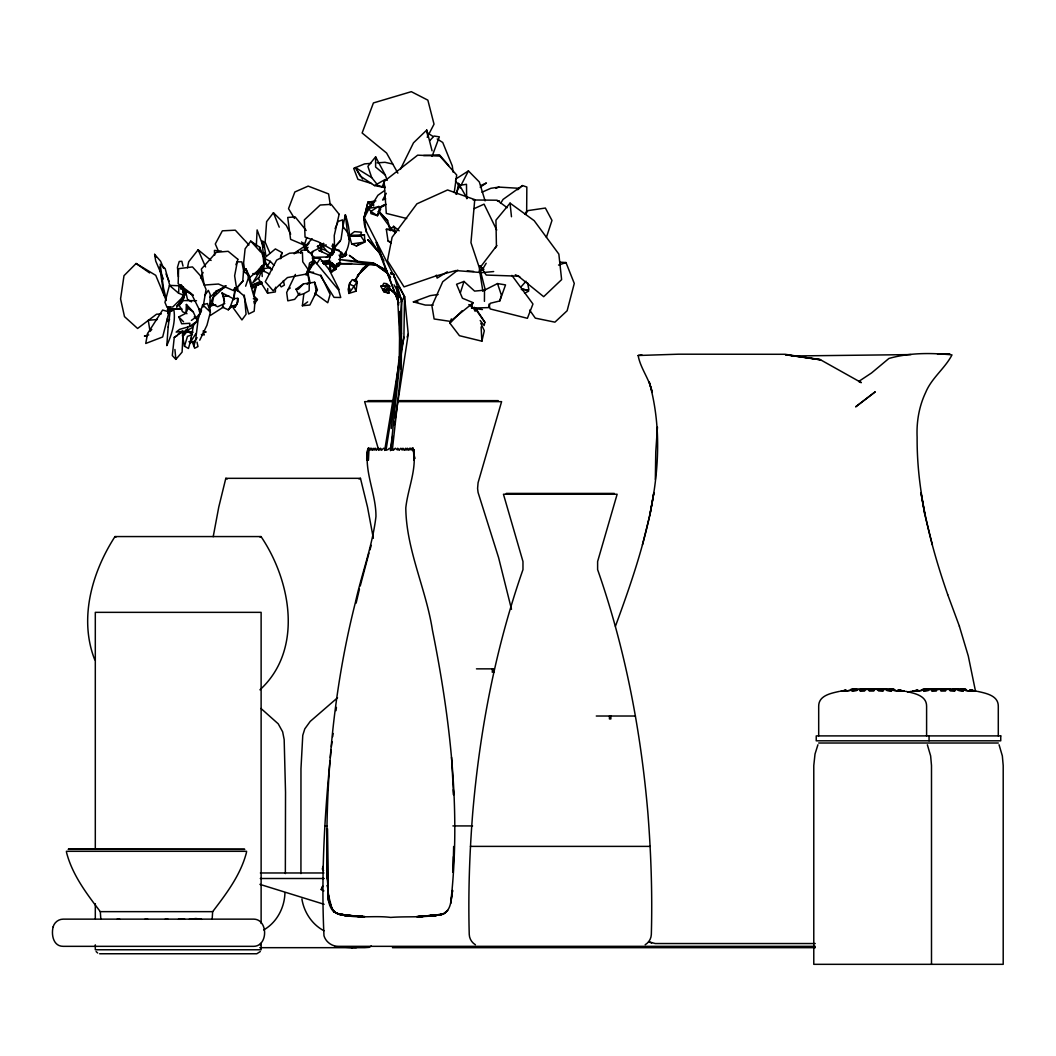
<?xml version="1.0" encoding="UTF-8"?>
<svg xmlns="http://www.w3.org/2000/svg" width="1056" height="1056" viewBox="0 0 1056 1056"><rect width="100%" height="100%" fill="white"/><g stroke="black" fill="none" stroke-linecap="round" stroke-linejoin="round"><path stroke-width="1.5" d="M377.164 184.404L371.699 177.593L367.897 166.373L375.619 156.842L375.606 167.033L385.268 175.045L387.235 180.352M655.34 479.384L655.763 451.836L657.466 427.02M390.865 272.818L393.624 274.349L401.65 300.656L401.267 369.204L392.37 449.698M484.427 301.356L484.506 290.176L497.521 283.562L505.534 284.909L499.792 300.947L490.261 303.283L488.651 307.613L471.57 308.075L472.771 302.531L462.436 298.214L456.562 284.275L464.006 281.437L474.58 291.1L484.506 290.176M285.344 873.576L285.529 792.33L284.17 739.583L282.638 731.795L278.216 723.809L261.017 708.497M309.236 283.576L309.17 290.717L303.838 293.674L298.874 295.205L296.05 289.159L303.547 283.866L314.635 282.242L317.394 289.859L309.883 305.012L302.372 305.752L303.838 293.674M367.422 457.327L368.227 448.246L367.052 460.244L368.689 448.246L368.346 460.244L368.584 449.803L370.643 448.246L371.012 449.803L373.996 449.803L375.646 448.246L376.649 449.803L378.418 448.246L379.658 449.803L381.876 449.803L383.724 448.246L385.268 449.803L387.684 449.803L389.492 448.246L391.248 449.803L393.69 449.803L395.34 448.246L397.188 449.803L399.511 449.803L400.871 448.246L402.692 449.803L406.573 449.803L407.405 448.246L408.962 449.803L409.53 448.246L411.972 449.803L412.064 448.246L413.714 449.803L414.269 457.327M391.274 428.512L399.3 356.611L399.683 328.416L401.65 300.656L396.475 286.77M400.844 356.532L403.907 337.207L404.54 296.617L364.122 217.457L367.963 202.237L375.87 200.864M453.433 856.64L453.103 872.322L453.644 846.49M209.801 310.49L210.184 294.386L208.336 290.334L204.64 295.614M275.537 287.206L275.365 291.931L267.577 293.146L267.722 288.499M185.46 290.572L183.203 292.472L183.401 286.81M312.035 255.948L312.193 251.658L326.159 244.847M303.864 247.949L304.049 243.25M330.013 760.742C324.35 818.836 321.143 877.457 323.981 935.774C325.802 941.873 331.703 946.282 338.065 946.334L815.219 946.334M645.163 944.75C648.78 942.612 651.169 938.705 651.328 934.507C652.463 894.076 651.05 853.604 647.909 813.305C640.834 730.488 625.126 648.16 597.617 569.62L597.617 561.528L617.14 494.234L503.448 494.234L522.971 561.528L522.971 569.62C495.462 648.16 479.754 730.488 472.679 813.305C469.524 853.604 468.112 894.076 469.247 934.507C469.405 938.705 471.794 942.612 475.411 944.75M185.988 313.249L186.384 304.471L193.208 311.837L197.38 321.024L193.063 325.525L189.433 326.542L189.882 323.281L181.698 323.783L178.807 316.932L185.988 313.249L187.968 308.246L186.384 304.471M367.514 457.261L367.831 449.803C364.201 472.402 376.187 494.01 375.949 516.582C372.491 545.86 361.667 573.712 355.41 602.435C332.534 692.67 324.786 786.086 327.241 878.975C328.97 889.852 325.433 903.17 333.802 911.843C351.278 920.106 372.068 914.958 390.68 917.426C408.157 916.067 426.202 918.113 443.401 913.981C451.783 909.533 451.018 898.339 452.615 890.472L450.648 903.316C461.195 812.315 450.397 719.519 432.419 630.076C426.07 588.944 406.243 549.78 405.794 507.936C407.88 488.11 417.503 468.257 413.134 448.246L414.665 458.528L413.134 448.246M182.886 336.587L182.094 352.11L175.864 359.37L172.3 355.555L174.266 337.366L180.286 333.155L187.216 331.307L183.757 335.531M185.077 291.232L182.53 294.782L178.57 293.172L178.992 285.754L169.435 285.384L164.947 302.359L167.072 307.402L172.828 306.94L181.883 298.043L185.077 291.232L178.992 285.754M307.89 271.432L308.392 274.362L306.082 274.771L307.481 272.844L307.639 269.966M357.258 281.846L348.863 293.41L349.391 283.972L352.282 279.602L357.258 281.846L355.978 291.205L348.863 293.41L348.176 289.212L350.196 282.295M369.389 449.803L369.296 448.246L367.646 449.803L367.052 460.244L367.844 449.803M212.137 919.314L212.665 911.658C226.525 893.495 240.728 874.804 246.523 852.284M243.527 271.181L242.735 281.2L235.95 289.133L243.883 295.759L248.648 313.988L254.192 311.243L255.05 300.432L246.035 268.937L243.527 271.181L249.137 275.695L252.806 288.38M340.652 252.107L339.821 262.324L335.293 265.742L328.759 261.373L332.851 248.635L339.187 250.246M383.222 290.532L388.542 290.281L389.888 286.334L386.734 283.694L383.79 283.285L382.351 285.978L389.413 286.097L388.806 293.278L383.948 291.839L380.728 286.229L386.615 285.45L388.806 293.278L383.222 290.532L386.615 285.45L380.728 286.229M893.416 690.347L899.58 691.073L898.326 690.637M965.105 690.347L969.976 691.086L965.118 690.268M284.935 892.888C284.566 907.711 276.764 922.574 263.67 929.94M390.667 450.094L400.62 354.394L397.228 290.611L394.073 284.896M345.616 253.374L345.365 256.054L340.784 257.413L339.095 255.156M330.33 757.574L331.096 749.668M898.286 691.086L893.416 690.268M233.944 299.534L235 289.78L239.58 291.614M367.646 449.803L366.696 458.528L368.227 448.246M322.278 869.114L323.136 866.29M331.412 746.513L332.033 741.616M332.666 736.732L333.089 733.471M336.006 710.662L336.428 707.401M345.84 252.358L345.365 256.054L341.748 253.123M185.882 290.862L185.368 294.73L184.906 290.255M454.212 192.588L456.694 175.006L439.798 156.077L417.661 155.166L384.146 181.394L386.298 213.391L406.718 218.513M342.923 226.472L341.009 239.672L333.96 248.45L341.735 252.516L342.144 257.572C352.519 245.784 350.024 228.518 345.352 214.79L342.923 226.472L347.45 232.32L349.259 239.686M264.977 261.73L262.891 271.616M203.095 307.019L206.052 289.423L200.191 275.497L192.469 266.917L178.583 268.686L178.16 283.721L191.308 293.594L200.046 311.071M304.814 250.325L305.54 245.652L294.796 252.793M390.43 450.674L392.66 436.088M394.39 424.75L394.878 421.516M395.38 418.268L408.25 334.026L404.54 296.617L398.785 286.625M233.455 299.64L235.118 288.974M386.06 449.909L397.531 377.467M300.67 253.361L301.145 250.47L307.019 249.493L314.609 257.862M384.661 450.45L399.775 358.578M213.206 536.699L218.764 507.091L225.812 478.328L360.466 478.328L367.514 507.091L373.349 538.309M615.437 626.248C643.645 549.437 672.289 463.742 649.176 381.85M167.666 313.447L168.67 307.666M236.702 304.577L237.798 298.333L233.218 298.637L222.09 292.921L224.426 301.475L222.38 307.164L228.268 309.804L232.135 306.319L234.894 307.256L236.702 304.577L230.3 306.794L228.268 309.804M649.836 515.42L653.888 492.584L649.796 515.42L642.444 544.843M456.614 194.357L458.568 183.414L467.148 198.515M195.452 341.022L190.172 342.54L193.736 324.152M401.201 350.816L403.907 337.207M264.7 260.792L264.145 263.498L262.099 240.966L263.683 241.679L265.808 255.38M187.427 267.841L188.707 261.743L198.119 249.797L211.121 260.449M280.698 258.746L282.031 252.608L275.378 248.926L264.119 258.298L267.208 266.27L272.21 269.887M356.11 603.134L359.423 589.129M475.57 308.075L484.876 322.265L484.136 325.512L480.19 320.509M451.334 318.899L449.922 323.228L459.439 335.689L481.879 341.18L484.308 330.739L480.797 323.281M383.975 260.924C375.395 243.949 352.968 223.951 370.762 205.247L373.93 204.996M410.348 449.803L410.718 448.246L411.972 449.803M344.916 254.945L345.484 252.635L346.724 254.615L344.626 256.106M348.863 293.41L349.998 288.803M365.178 221.668L363.818 218.75L367.963 202.237L372.874 202.237M360.241 585.974L368.98 553.027M197.076 337.616L193.842 343.358L193.934 346.157L195.862 338.237L198.145 319.268L202.646 304.762L207.478 303.534L210.408 312.114L206.963 325.222L199.756 340.23M379.804 206.923L377.48 215.714L370.946 213.589L370.814 211.385L367.607 206.963L370.748 206.593M191.479 337.696L188.456 348.48L184.47 346.236L182.371 334.937L187.374 331.016L192.35 334.62L187.48 336.376L184.47 346.236M499.792 300.947L501.415 295.218L497.521 283.562M369.89 549.965L371.263 545.358M306.161 230.459L295.152 216.902L287.72 217.47L290.598 239.329L304.405 245.19L306.755 237.521M332.376 254.786L334.039 249.572L334.277 251.882L332.376 254.786L329.67 255.367L318.846 250.523L321.539 251.513L320.443 243.21L326.383 250.681L330.04 253.466L334.277 251.882M460.469 292.486L464.006 281.437M306.082 274.771L307.256 271.168M314.543 295.759L316.18 290.783L314.635 282.242M546.401 237.376L551.984 220.414L545.384 208.045L528 210.593L525.32 214.421M245.639 286.189L249.137 275.695L246.035 268.937M322.568 246.55L323.611 243.474L317.42 246.404L319.216 248.794M262.442 268.858L264.04 264.251L252.648 282.995L258.601 277.622M333.062 248.503L330.172 256.898L313.5 257.334M230.3 306.794L233.218 298.637M280.447 257.057L282.031 252.608M169.99 307.032L168.894 310.028L168.128 306.9M269.65 274.098L261.796 269.993L258.535 278.903L267.577 293.146M235.91 264.739L236.966 261.862L241.824 261.862L243.989 272.554M258.416 273.61L259.433 270.851M432.089 156.328L439.336 136.844L434.122 136.039L429.752 140.646M407.114 337.075L408.25 334.026M374.497 185.566L382.14 187.044L385.11 179.494L374.497 185.566L360.109 175.996L355.476 167.574L371.699 177.593M817.912 744.784L815.021 754.01L813.78 765.547L813.78 964.326L1003.2 964.326L1003.2 765.547L1002.342 755.911L999.068 744.784M335.082 228.716L338.118 221.456L342.553 219.859L343.042 227.99M455.849 194.066L459.571 185.354L466.488 184.298L466.673 198.647M209.827 304.643L215.767 291.139L225.562 287.153M200.614 277.9L203.095 272.435M321.301 889.601L322.753 886.063L321.169 889.535L323.888 890.868M295.403 274.415L286.678 292.486L287.8 300.828L294.664 299.35L299.864 293.132M400.382 169.382L413.49 142.837L426.756 130.046L432.062 150.836M333.934 267.023L336.178 268.752L335.861 265.703L329.921 265.122L329.234 269.227L331.333 272.237L332.059 270.758M363.818 218.75L370.762 205.247L367.963 202.237L374.458 202.607M461.129 185.143L468.428 170.914L479.332 181.975L485.1 200.891M427.205 137.306L434.029 124.159L427.852 100.148L411.312 91.674L373.415 102.947L362.129 132.99L386.588 153.041L397.874 173.158M386.298 193.314L382.615 200.033L385.678 198.832M180.919 289.291L182.358 286.81L183.176 288.908M331.333 272.237L335.861 269.267L329.921 265.122L331.333 272.237L335.861 265.703M234.894 307.256L238.102 301.765L237.798 298.333M525.056 213.866L526.667 211.16L526.838 187.018L522.443 185.566L503.092 199.386L500.544 203.425M482.064 270.125L486.169 263.287M495.198 248.252L496.848 245.52M179.52 303.362L184.8 294.624L185.407 291.073L182.886 297.383L176.669 306.847L180.167 303.93L184.351 297.079L176.669 306.847L178.57 304.524M314.015 261.756L308.167 271.168L309.527 263.063L313.223 260.66M359.053 479.028L360.466 478.328M260.462 268.092L262.02 265.61M198.713 315.678L201.089 311.929M267.208 266.27L270.31 261.36L264.119 258.298M320.14 258.509L312.418 257.928L313.804 262.733L308.497 271.696L320.192 275.365L334.026 297.37L340.732 297.502L338.646 290.07L316.84 263.696L320.14 258.509L329.063 269.504L339.108 289.595M190.172 342.54L195.954 333.485M362.894 268.396L355.516 279.655L362.894 268.396L367.501 264.594M401.029 301.884L404.54 296.617M254.417 296.327L257.426 299.534L254.43 303.943L253.862 301.343M169.633 319.176L167.917 321.658L167.376 318.622M306.478 249.52L308.035 247.315M307.309 272.91L308.933 270.666L302.742 261.782L302.412 252.371L289.555 253.216L276.593 260.172L265.28 281.688L273.108 290.743L287.43 277.57L306.504 274.019M340.481 263.842L339.016 265.874L335.874 267.366L340.732 262.931M250.219 277.108L259.631 269.254L263.776 264.198L263.261 257.096L259.855 247.368L250.747 241.124L245.111 248.807L243.619 263.036L244.728 270.824M329.67 255.367L334.039 249.572M290.69 234.168L286.295 225.43L273.425 212.744L266.614 221.628L265.148 242.101L270.032 253.4M256.872 274.362L260.542 269.65L260.396 267.353M401.702 449.803L402.943 448.246L404.699 449.803L405.715 448.246L407.365 449.803L408.962 449.803M510.048 203.135L495.95 220.176L496.426 246.114L480.718 266.719L486.235 275.062L518.364 276.17L543.682 296.683L561.62 279.616L558.848 254.1L534.164 220.651L510.048 203.135L511.474 216.731M309.052 243.263L307.019 245.678L303.283 244.939M307.138 284.447L309.223 281.965L307.864 274.309M195.637 318.41L199.663 313.777M151.8 329.432L150.044 331.426L148.249 320.298L157.41 319.493M370.445 449.803L371.831 448.246L372.398 449.803L373.956 448.246L374.801 449.803L376.662 449.803M520.898 287.034L526.046 281.226M312.101 238.696L305.804 245.652L308.418 252.397M209.563 307.23L210.936 305.725M235.858 288.737L243.144 280.896M371.263 946.004L369.191 947.351L364.729 947.681L259.789 947.681M367.528 264.845L357.43 275.59L368.834 264.779M326.291 257.426L330.04 253.466M449.922 323.228L462.238 310.649M303.547 283.866L298.28 289.252L296.05 289.159M333.749 247.764L340.336 241.085M166.228 300.511L155.747 275.339L136.105 263.498L124.001 275.669L120.569 298.901L124.489 316.615L137.597 328.469L156.526 314.226L161.291 313.896M391.182 243.038L388.04 240.979L386.324 229.297L390.43 229.548L393.65 226.314L399.168 230.815M259.948 689.819C303.64 649.783 290.915 580.655 261.017 536.567L114.998 536.567C92.017 572.088 78.606 618.697 94.776 659.855M309.857 266.904L313.249 263.63M210.118 297.106L214.804 292.789L225.68 285.767M225.905 285.74L213.589 297.066L212.111 304.036L217.642 306.728L224.822 303.508M260.317 951.548L256.78 953.753L99.634 953.753M337.537 697.752L310.213 721.406L304.801 728.864L302.768 735.306L300.973 768.702L300.934 873.576M517.717 189.737L522.443 185.566M378.668 449.803L380.49 448.246L381.863 449.803M260.053 537.108L261.017 536.567M356.44 246.008L364.874 242.048L364.412 234.736L348.348 235.66L360.162 236.029L361.508 232.214L354.565 231.634L349.285 235.501L351.714 243.949L356.44 246.008L358.538 244.292M473.194 302.834L450.212 321.367L434.122 318.978L431.93 305.91L442.754 281.714L457.842 270.151M197.38 321.024L189.433 326.542M316.18 290.783L317.394 289.859M302.372 305.752L307.639 301.884M191.387 320.404L195.426 317.46M177.751 334.462L182.45 331.056M190.054 343.174L192.192 341.629L194.647 348.256L197.987 346.566L197.01 342.157M384.516 190.595L377.89 195.294L369.97 208.072L383.024 206.342L385.691 204.481M480.163 187.189L486.42 182.965L480.652 185.592M288.011 289.502L290.294 287.958M210.157 315.572L223.621 306.94M455.664 179.098L468.428 170.914M378.84 206.303L370.814 211.385L377.48 215.714L380.609 209.299L380.332 206.738M447.295 271.828L437.118 278.124L436.366 275.141M294.122 253.81L298.294 251.288M192.192 327.637L187.717 330.198L191.096 332.904M174.266 337.366L176.92 335.874M379.315 207.979L386.047 204.349M524.555 293.225L528.634 291.179L523.09 288.856M382.008 205.907L384.701 204.6M317.42 246.404L323.611 243.474M251.064 285.701L259.802 281.596M262.192 282.942L251.856 287.8L262.099 283.127M474.25 208.6L484.07 204.151L496.729 230.05M182.807 333.274L187.216 331.307M481.958 192.205L490.855 188.298L498.934 187.097L519.354 188.324M310.358 253.123L313.183 251.896M201.551 310.768L199.386 311.705L199.188 308.906L201.472 309.844M251.143 285.872L261.611 281.714M333.326 270.257L335.861 269.267M495.911 188.232L498.934 187.097M433.145 305.184L425.291 305.065L413.371 301.871L430.254 295.627L438.121 294.479M172.616 310.332L168.762 311.692L168.722 308.497M558.532 265.069L565.99 262.548L574.279 283.444L567.138 310.754L554.915 322.159L535.3 318.133L529.65 310.108M846.424 690.347L840.708 691.152L845.618 690.241L844.47 690.452M918.258 690.294L913.506 691.126L918.06 690.532M349.285 235.501L360.69 235.858L364.412 234.736M167.521 310.174L170.214 309.368L167.864 308.26M382.14 187.044L384.925 186.265M148.751 334.924L144.421 336.059L147.048 336.376M210.263 304.445L213.365 303.653M210.104 304.326L213.233 303.547M434.557 915.486L419.232 916.621L436.432 915.037M839.56 691.35C831.402 693.211 818.624 695.35 818.69 706.2L818.69 735.9M907.751 692.182L911.249 691.35M442.781 914.1L436.049 915.486L419.232 916.621L443.005 914.219L447.704 910.47L443.401 913.981L434.557 915.71L443.005 914.219L418.427 916.621L432.934 915.486L428.089 915.829M332.455 263.261L322.7 262.878L330.726 261.175M844.272 690.637L842.49 691.139L845.156 690.769M845.328 690.73L846.358 690.532M270.376 267.445L263.617 268.805L264.119 271.616M947.694 594.568C930.125 543.998 916.74 491.159 917.123 437.303C916.423 421.912 919.05 406.362 925.69 392.41C931.616 377.969 945.014 368.386 951.997 354.882C931.234 352.796 909.322 352.638 888.901 358.472L871.504 372.992L858.66 381.493L861.34 382.642L820.631 359.845L785.162 354.288L678.467 354.196L638.154 355.502C640.372 368.372 649.678 379.328 652.212 392.41L649.189 381.85M209.114 306.002L215.569 304.92M638.154 355.502L641.89 354.882M235.237 288.209L237.442 287.852L238.062 289.331M209.101 305.752L215.556 304.748M351.714 243.949L364.874 242.048L360.69 235.858M853.591 689.41L852.865 689.568L862.95 689.238L850.608 689.555L855.479 689.198L853.816 689.304M189.209 919.301L195.901 918.509L201.511 919.314M321.367 261.307L329.274 260.476M925.518 689.304L927.168 689.198L922.271 689.555M222.09 292.921L223.529 296.446L228.875 295.944M493.667 271.55L480.889 272.752L485.298 290.057M925.188 689.304L922.31 689.555M435.164 915.486L418.427 916.621M367.607 206.963L370.788 206.699M422.545 916.331L432.934 915.486L429.845 915.71M370.867 163.39L364.61 163.878L353.681 168.353L357.905 179.322L371.514 183.506M377.124 162.901L384.952 162.294L392.7 164.023M181.355 308.458L169.871 309.25L182.147 309.091M947.192 354.248L949.753 354.077L937.543 354.288M424.829 916.054L416.698 916.621L436.036 915.486M946.796 354.262L949.753 354.077M876.572 689.014L875.622 689.027M948.354 689L947.311 689.027M423.601 155.536L439.415 154.796L448.734 165.554M311.744 263.3L314.873 263.182M872.111 689.014L870.91 689.027M943.958 689L942.612 689.027M188.905 341.748L192.192 341.629M310.49 264.607L313.777 264.515M323.638 264.251L333.498 263.974M336.798 263.881L351.582 263.472M368.029 263.01L372.953 262.878L386.734 270.521M861.788 689L860.548 689.027L884.743 689.027L883.489 689M933.491 689L932.237 689.027L956.446 689.027L955.192 689M867.808 689C860.904 690.03 875.728 689.172 867.174 689.225M939.51 689L938.058 689.027M864.191 689L862.858 689.027M935.893 689L934.56 689.027M167.442 309.434L170.214 309.368M203.914 332.072L206.158 332.02L203.227 330.832M867.636 689.014L866.369 689.027M911.011 354.592L791.894 355.991M313.592 272.25L307.745 272.329L310.266 283.391M190.054 332.218L193.129 332.191M178.53 919.261L184.747 919.248M144.962 919.248L147.787 919.222M413.371 301.871L417.925 301.844M368.003 400.646L393.122 400.62M506.26 493.416L614.328 493.416M497.218 200.772L499.277 200.772M322.7 262.878L332.416 262.878M368.095 262.878L372.953 262.878L386.43 270.442M397.624 400.62L498.208 400.646M394.139 401.636L364.624 401.636L378.642 449.975M398.864 401.636L501.6 401.636L478.078 482.711L477.589 488.426L478.078 492.466L498.59 557.621L511.5 609.312M476.467 668.857L494.05 668.857L494.05 672.355M961.29 689.264L957.013 689.225L966.24 689.568L960.828 689.212L962.834 689.264M596.284 716.021L635.435 716.021M818.69 743.015L998.29 743.015M324.826 825.924L327.294 825.924M452.892 825.924L472.56 825.924M470.422 846.384L650.166 846.384M66.317 851.308L246.682 851.308M322.661 870.514L323.572 870.514M260.37 872.969L323.941 872.969M260.304 878.5L324.232 878.5M815.245 943.536L655.208 943.536L648.635 941.714L651.631 943.074M404.752 947.179L814.638 947.179M392.449 947.681L815.285 947.668M473.128 199.98L497.072 200.218L507.21 207.728M946.07 689.027L944.869 689.014M950.611 689.027L949.172 689M874.368 689.027L873.022 689M878.922 689.027L877.47 689M351.503 947.628L356.374 947.681M196.508 300.709L183.44 300.564L179.203 305.29L182.622 311.784L186.978 313.698M954.122 689.027L952.789 689M941.358 689.027L940.408 689.014M869.669 689.027L868.626 689M882.42 689.027L881.087 689M66.475 852.284C72.27 874.804 86.46 893.482 100.307 911.645L212.665 911.658M165.198 919.222L168.036 919.248M117.137 919.222L119.79 919.248M894.551 689.568L885.284 689.238L890.96 689.264M891.594 689.304L893.944 689.555L889.667 689.212L894.551 689.568M352.229 947.628L334.633 946.678M225.812 478.328L227.225 479.028M337.339 263.446L376.372 264.964L387.776 273.451L390.601 277.279M362.129 916.621L346.817 915.486L340.824 913.981L346.817 915.486L362.129 916.621L345.312 915.486L338.699 913.981L346.804 915.71L338.356 914.219L333.643 911.526L338.356 914.219L361.535 916.621C352.242 915.578 341.576 917.268 333.709 911.209L334.198 911.526C327.835 904.253 328.244 894.128 327.532 885.086C328.535 894.062 327.914 904.2 334.198 911.526M521.321 289.542L528.911 289.938L527.604 282.889M361.535 916.621L345.325 915.486L337.973 913.981L344.942 915.486L362.934 916.621L356.492 916.12M961.528 689.225L965.791 689.528L963.296 689.304M559.706 262.165L565.99 262.548M969.91 691.073L971.282 691.073L970.028 690.637M345.312 915.486L362.934 916.621L346.196 915.486M213.721 293.146L216.652 293.344M353.272 915.869L348.427 915.486L352.889 915.856M467.254 270.904L473.537 271.405M355.859 916.093L358.829 916.331M252.833 273.57L255.869 273.887L259.248 268.831L260.542 269.65M221.43 251.156L214.434 250.417L214.619 255.301M386.324 229.297L394.086 230.208L395.406 233.046M471.57 308.075L482.434 309.553M376.372 264.964L338.765 259.459L372.953 262.878L387.776 273.451L390.139 277.741M900.042 690.294L904.583 691.152L898.63 690.268L903.474 691.126L901.692 690.677M390.694 273.9L393.624 274.349L394.192 277.451M201.379 334.488L204.31 334.937L203.32 331.65M973.553 690.637L971.388 690.254L976.272 691.152L970.253 690.241L975.163 691.126L973.381 690.677M901.864 690.637L900.319 690.373M253.308 298.756L257.426 299.534M977.434 691.35C985.578 693.211 998.356 695.35 998.29 706.2L998.29 735.9M905.731 691.35C913.889 693.211 926.666 695.35 926.6 706.2L926.6 735.9M377.56 185.368L385.123 187.691M259.921 884.36L324.1 904.292M114.998 536.567L115.962 537.108M321.367 248.648L326.383 250.681M388.04 240.979L390.76 242.141M194.225 316.906L197.129 318.186M266.627 264.158L264.277 263.116L270.402 268.448M515.341 274.771L519.75 276.764M349.391 283.972L354.077 286.308L355.978 291.205M390.746 272.778L393.624 274.349M390.43 229.548L394.337 231.7M324.007 930.772C312.035 924.528 303.983 912.16 301.884 898.946M192.746 294.941L185.354 290.479L193.34 295.337M191.532 301.858L187.506 299.376L185.711 291.971M185.75 329.934L187.678 331.122M427.535 132.99L433.066 136.435M437.21 139.009L442.728 142.454L452.285 165.924L453.09 172.102M364.096 239.963L364.967 240.557M187.968 308.246L193.208 311.837M136.105 263.498L149.622 272.936M314.688 293.198L327.756 302.742L330.132 294.413L320.866 275.128M468.838 304.577L473.748 308.378L475.16 311.362M398.64 295.891L389.73 288.961L398.693 297.515M397.65 448.246L399.498 449.803M169.435 285.384L178.57 293.172M391.868 448.246L393.677 449.803M96.109 951.548L97.693 953.014M202.646 304.762L210.408 312.114M378.378 211.636L387.592 220.532L389.413 226.393L378.404 211.438M178.807 316.932L183.533 321.763M378.616 211.332L387.592 220.532L378.88 211.372M270.31 261.36L274.058 265.36M248.939 244.992L235.303 230.182L222.354 230.828L215.292 243.962L218.447 251.156M250.747 241.124L260.621 251.988L259.855 247.368M455.387 181.012L459.4 185.447M303.23 243.17L304.946 245.124M301.541 241.916L304.405 245.19M163.39 278.982L155.72 261.056L154.625 254.351L160.604 261.228L163.627 268.343M279.51 284.737L281.239 286.902L284.381 285.107L283.351 280.579M312.418 257.928L316.84 263.696M511.883 275.392L532.963 304.009L527.406 318.305L490.116 308.92L488.902 304.207M233.059 307.666L241.943 319.928L246.074 314.252L244.306 295.06M474.21 307.243L484.876 322.265M355.476 167.574L362.63 179.045M294.479 218.42L288.526 208.666L294.848 191.981L308.167 186.107L328.601 193.934L330.33 205.168M307.481 272.844L308.392 274.362M375.619 156.842L385.268 175.045M181.183 285.12L182.978 288.75M154.625 254.351L155.932 257.096M378.101 249.361L398.706 302.98L376.187 242.18L381.506 256.648M263.38 246.827L257.123 229.931L256.304 246.246M401.65 300.656L397.228 290.611L398.614 305.052M198.119 249.797L205.577 266.97M166.043 274.032L169.066 281.147M273.425 212.744L279.233 227.172M927.366 744.784L930.64 755.911L931.498 765.547L931.498 964.326M305.725 247.579L304.709 244.939L305.923 249.348M947.681 594.568L959.402 626.248M458.568 183.414L460.178 188.008M959.376 626.248L968.286 656.014L975.348 690.452M393.65 226.314L395.683 232.439M399.683 328.416L401.412 333.907L400.792 327.505M334.844 250.338L333.934 247.223L334.435 249.784M169.844 285.661L165.158 268.62L160.182 264.211L163.535 288.182L166.214 299.099M383.143 288.908L383.948 291.839M187.07 330.026L187.678 332.363M924.977 515.42L920.924 492.584L925.016 515.42L932.369 544.843M305.54 245.652L306.649 250.298M183.005 266.125L181.856 261.307L179.243 261.479L177.461 267.34L178.411 276.804M181.645 285.199L183.203 292.472M223.529 296.446L224.426 301.475M159.72 267.076L163.97 295.324M479.807 271.894L482.896 291.35M426.756 130.046L427.72 136.132M399.3 356.611L399.802 359.766M400.778 366.062L401.267 369.204L400.62 354.394M260.251 944.117L260.41 945.146M364.122 217.457L366.326 232.188M264.145 252.529L263.908 264.092L263.802 261.109M320.443 243.21L321.539 251.513M345.352 214.79L347.45 232.32M399.234 311.467L399.696 316.272M174.913 349.483L175.864 359.37M414.163 457.789L413.53 449.803L413.978 460.244L413.714 449.803M100.307 911.645L100.835 919.301M412.685 448.246L412.79 449.803M261.796 269.993L262.231 276.514M180.668 285.252L180.84 287.945M453.314 789.664L453.605 794.983L451.546 757.271M481.1 326.951L481.879 341.18M327.875 884.228L327.386 828.564L327.796 893.587L328.64 901.072L327.518 885.086L329.089 901.072L331.874 908.292L328.126 893.957L327.994 889.099M399.445 312.721L399.709 325.842M327.294 873.946L327.307 878.975L327.268 859.162M929.056 735.9L929.056 740.81M610.87 716.021L610.87 718.938L609.444 718.938L609.444 716.021M492.32 668.857L492.32 672.355M261.122 923.432L261.122 612.348L95.304 612.348L95.304 849.367M261.122 943.18L261.122 949.766L95.304 949.766L95.304 944.83M95.304 903.685L95.304 918.496M168.155 327.017L166.808 345.616C171.692 334.554 175.771 322.225 173.91 310.042L170.201 311.256L168.155 327.017M856.878 690.373L852.007 690.888L856.878 690.373M928.567 690.373L923.696 690.888L928.567 690.373M474.751 199.624L470.963 242.642L480.942 272.54L455.875 270.56L435.191 276.17L404.039 286.876L387.473 260.66L392.106 237.244L416.922 203.821L447.586 189.961L474.751 199.624M390.667 227.594L390.35 230.644L388.634 225.456L390.667 227.594M479.873 266.006L479.252 271.484L483.912 269.372L479.873 266.006M53.156 926.798C51.124 934.494 53.156 946.308 63.122 946.334L253.757 946.334C268.224 946.11 268.224 919.367 253.757 919.142L63.122 919.142C58.555 919.169 54.358 922.39 53.156 926.798M929.768 689.462L934.639 689.238L929.768 689.462M147.563 333.551L145.741 343.477L162.677 336.97L169.026 311.85L162.598 310.068L147.563 333.551M237.811 259.261L234.63 275.827L236.584 288.341L233.746 290.69L218.46 284.024L204.244 285.054L201.353 269.069L216.308 252.318L228.136 251.302L237.811 259.261M187.862 327.017L187.084 330.898L176.154 332.086L179.639 329.353L187.862 327.017M339.134 214.276L334.25 235.488L334.475 247.196L331.571 249.322L318.331 241.837L305.052 237.085L304.339 219.872L320.192 205.036L331.188 204.336L339.134 214.276M335.887 266.904L335.425 268.95L334.118 265.492L335.887 266.904M256.674 284.315L254.1 295.337L253.757 291.786L256.674 284.315M332.825 244.266L332.046 246.193L333.762 247.658L332.825 244.266M886.67 690.36L891.541 690.914L886.67 690.36M958.373 690.36L963.244 690.914L958.373 690.36M234.749 287.918L233.904 289.806L235.752 287.905L234.749 287.918M389.558 288.394L386.1 289.489L389.558 288.394M850.608 690.294L845.698 691.073L850.608 690.294M922.297 690.294L917.4 691.073L922.297 690.294M883.172 690.769L878.262 690.558L883.172 690.769M954.875 690.769L949.951 690.558L954.875 690.769M874.012 690.637L869.101 690.664L874.012 690.637M945.714 690.637L940.79 690.664L945.714 690.637M886.063 689.476L881.153 689.264L886.063 689.476M957.752 689.476L952.882 689.264L957.752 689.476M864.838 690.637L860.046 690.769L864.838 690.637M936.54 690.637L931.748 690.769L936.54 690.637M875.068 391.961L855.796 406.732L875.068 391.961M942.005 689.304L937.081 689.423L942.005 689.304M851.756 689.542L854.066 689.291L851.756 689.542M923.446 689.542L932.672 689.238L923.446 689.542M356.215 278.995L353.668 280.487L356.994 282.612L356.215 278.995M873.642 689.264L878.46 689.41L873.708 689.251M945.344 689.264L950.162 689.41L945.344 689.264M912.463 691.139L917.321 690.241L912.463 691.139M856.627 689.212L854.344 689.264L856.627 689.212M928.316 689.212L926.046 689.264L928.316 689.212M69.168 849.103L68.191 849.328L244.794 849.328L69.168 849.103M902.788 691.139L897.89 690.254L902.788 691.139M974.49 691.139L969.593 690.254L974.49 691.139M1000.745 735.9L816.235 735.9L816.235 740.81L1000.745 740.81L1000.745 735.9M364.676 916.621L348.401 915.486L364.676 916.621M819.958 359.476L785.413 354.724L820.631 359.845L819.958 359.476M357.205 261.228L349.351 255.354L357.918 261.769L357.205 261.228M373.428 205.643L371.25 203.346L373.336 205.63M378.853 252.12L367.844 239.804L378.853 252.12"/></g></svg>
